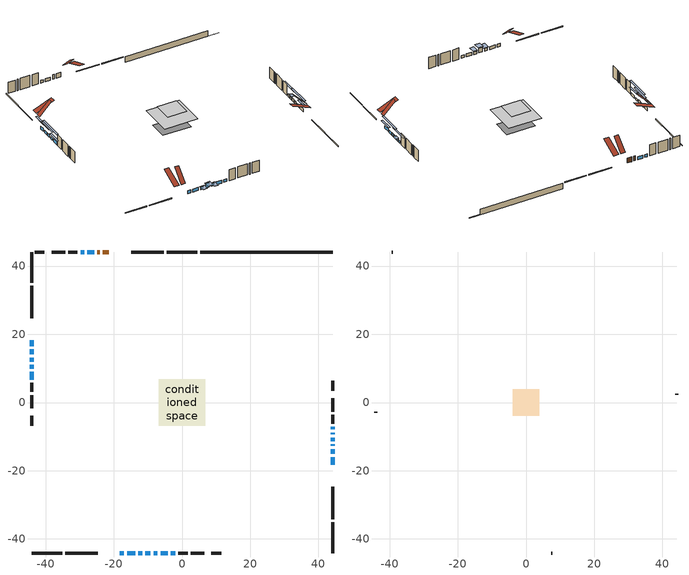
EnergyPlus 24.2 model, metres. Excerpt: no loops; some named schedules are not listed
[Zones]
conditioned space
 floor outside (Floor1 construction): -0.53,-0.53 -0.53,0.53 0.53,0.53 0.53,-0.53 z1.68
 floor adiabatic (AdiabaticFloorConstruction): -6.79,-6.79 -6.79,6.79 6.79,6.79 6.79,-6.79 z4.12
 floor foundation (Slab1 construction): -5.87,-3.81 -5.87,3.81 5.87,3.81 5.87,-3.81 z-0.76
 wall outside (RimJoist1 construction): 4.48,44.12 -4.48,44.12 / -44.12,-44.12 -35.16,-44.12 / -44.12,44.12 -44.12,35.16 / 44.12,-44.12 44.12,-35.16 z1.68:1.98
 wall outside (RimJoist2 construction): -5.41,44.12 -14.89,44.12 / -34.23,-44.12 -24.75,-44.12 / -44.12,34.23 -44.12,24.75 / 44.12,-34.23 44.12,-24.75 z1.68:1.98
 wall outside (AdiabaticWallConstruction 1): -21.42,44.12 -23.19,44.12 / -24.12,44.12 -24.82,44.12 z1.68:3.71
 wall outside (AdiabaticWallConstruction): 44.12,-18.22 44.12,-15.98 / -44.12,15.56 -44.12,14.09 / -12.81,-44.12 -11.67,-44.12 / -8.34,-44.12 -7.19,-44.12 / -44.12,13.16 -44.12,12.02 / -44.12,8.94 -44.12,6.71 / 44.12,-7.87 44.12,-7.16 z1.68:2.82; 44.12,-15.06 44.12,-13.63 z1.68:2.67; -25.75,44.12 -27.75,44.12 / -18.22,-44.12 -17.04,-44.12 / -16.11,-44.12 -13.74,-44.12 / -28.67,44.12 -29.72,44.12 / 44.12,-12.71 44.12,-12.29 / 44.12,-11.36 44.12,-10.29 / -6.27,-44.12 -4.17,-44.12 / -3.24,-44.12 -1.98,-44.12 z1.68:2.9; -44.12,18.22 -44.12,16.49 z1.68:2.98; -10.74,-44.12 -9.27,-44.12 z1.68:3.66; -44.12,11.09 -44.12,9.87 z1.68:2.54; 44.12,-9.36 44.12,-8.8 z1.68:2.6
 wall outside (Wall1 construction): -30.65,44.12 -33.31,44.12 / -1.05,-44.12 1.61,-44.12 / -44.12,5.78 -44.12,3.12 / 44.12,-6.23 44.12,-3.57 z1.68:6.56
 wall outside (Wall2 construction): -34.24,44.12 -38.17,44.12 / 2.54,-44.12 6.47,-44.12 / -44.12,2.19 -44.12,-1.74 / 44.12,-2.64 44.12,1.29 z1.68:6.56
 wall outside (Wall4 construction): -40.34,44.12 -43.19,44.12 / 8.64,-44.12 11.49,-44.12 / -44.12,-3.91 -44.12,-6.76 / 44.12,3.46 44.12,6.31 z1.68:6.56
 wall foundation (FoundationWall1 construction): 5.41,44.12,-0.76 5.41,44.12,1.68 39.58,44.12,1.68 39.58,44.12,-0.66 44.12,44.12,-0.66 44.12,44.12,-0.76
 window (WindowConstruction): 44.12,-18.22 44.12,-15.98 z1.68:2.82
 window (WindowConstruction 5): 44.12,-15.05 44.12,-13.63 z1.68:2.67
 window (WindowConstruction 6): -25.75,44.12 -27.75,44.12 z1.68:2.9
 window (WindowConstruction 7): -18.22,-44.12 -17.04,-44.12 z1.68:2.9
 window (WindowConstruction 8): -16.11,-44.12 -13.74,-44.12 z1.68:2.9
 window (WindowConstruction 9): -44.12,18.22 -44.12,16.49 z1.68:2.98
 window (WindowConstruction 10): -44.12,15.56 -44.12,14.09 z1.68:2.82
 window (WindowConstruction 1): -28.68,44.12 -29.72,44.12 z1.68:2.9
 window (WindowConstruction 19): 44.12,-12.71 44.12,-12.29 z1.68:2.9
 window (WindowConstruction 13): 44.12,-11.36 44.12,-10.29 z1.68:2.9
 window (WindowConstruction 14): -12.81,-44.12 -11.67,-44.12 z1.68:2.82
 window (WindowConstruction 15): -10.74,-44.12 -9.27,-44.12 z1.68:3.66
 window (WindowConstruction 16): -8.34,-44.12 -7.19,-44.12 z1.68:2.82
 window (WindowConstruction 17): -44.12,13.16 -44.12,12.02 z1.68:2.82
 window (WindowConstruction 18): -44.12,11.09 -44.12,9.87 z1.68:2.54
 window (WindowConstruction 2): -6.26,-44.12 -4.17,-44.12 z1.68:2.9
 window (WindowConstruction 3): -44.12,8.94 -44.12,6.71 z1.68:2.82
 window (WindowConstruction 11): -3.24,-44.12 -1.98,-44.12 z1.68:2.9
 window (WindowConstruction 12): 44.12,-9.36 44.12,-8.8 z1.68:2.59
 window (WindowConstruction 4): 44.12,-7.87 44.12,-7.16 z1.68:2.82
 door (Door): -21.42,44.12 -23.19,44.12 z1.68:3.71
 door (Door 1): -24.12,44.12 -24.82,44.12 z1.68:3.71
 ceiling adiabatic (AdiabaticFloorConstruction): 6.79,-6.79 6.79,6.79 -6.79,6.79 -6.79,-6.79 z4.12
 roof outside (Roof2 construction): -20.49,44.12,6.56 -20.49,39.27,11.4 -18.78,39.27,11.4 -18.78,44.12,6.56; -19.15,-44.12,6.56 -19.15,-39.27,11.4 -20.86,-39.27,11.4 -20.86,-44.12,6.56; -44.12,19.15,6.56 -39.27,19.15,11.4 -39.27,20.86,11.4 -44.12,20.86,6.56; 44.12,-19.15,6.56 39.27,-19.15,11.4 39.27,-20.86,11.4 44.12,-20.86,6.56
attic - vented
 floor to conditioned space (Floor2 construction Reversed): -3.9,-3.9 -3.9,3.9 3.9,3.9 3.9,-3.9 z6.56
 wall outside (Wall3 construction): -39.1,44.12 -39.41,44.12 / 7.4,-44.12 7.71,-44.12 / -44.12,-2.67 -44.12,-2.98 / 44.12,2.22 44.12,2.53 z1.68:6.56
 roof outside (Roof1 construction): -17.85,44.12,6.56 -17.85,36.63,9.68 -15.82,36.63,9.68 -15.82,44.12,6.56; -21.79,-44.12,6.56 -21.79,-36.63,9.68 -23.82,-36.63,9.68 -23.82,-44.12,6.56; -44.12,21.79,6.56 -36.63,21.79,9.68 -36.63,23.82,9.68 -44.12,23.82,6.56; 44.12,-21.79,6.56 36.63,-21.79,9.68 36.63,-23.82,9.68 44.12,-23.82,6.56
shading: 44.12,-14.46 44.12,-19.74 44.73,-19.74 44.73,-14.46 z4.34; 44.12,-9.68 44.12,-19.01 44.73,-19.01 44.73,-9.68 z6.63; -44.12,13.75 -44.12,20.96 -44.73,20.96 -44.73,13.75 z5.72; -44.12,11.35 -44.12,18.3 -44.73,18.3 -44.73,11.35 z5.56; -11.37,-44.12 -13.11,-44.12 -13.11,-46.56 -11.37,-46.56 z3.12; -8.97,-44.12 -11.04,-44.12 -11.04,-46.56 -8.97,-46.56 z3.96; -6.9,-44.12 -8.64,-44.12 -8.64,-46.56 -6.9,-46.56 z3.12; -44.12,8.67 -44.12,16.51 -44.73,16.51 -44.73,8.67 z6.17; -44.12,5.3 -44.12,15.66 -44.73,15.66 -44.73,5.3 z7.11; -44.12,5.19 -44.12,10.46 -44.73,10.46 -44.73,5.19 z4.34; 44.12,-8.19 44.12,-9.97 45.34,-9.97 45.34,-8.19 z3.2; 44.12,-3.81 44.12,-11.22 44.73,-11.22 44.73,-3.81 z6.17
[Building]
Building 1: Terrain=Suburbs
[Site:Location]
Vancouver Intl AP_BC: Latitude {deg}=49.19; Longitude {deg}=-123.18; Time Zone {hr}=-8; Elevation {m}=4; Keep Site Location Information=Yes
[Site:GroundTemperature:Shallow]
8.06451, 6.96315, 6.87495, 7.3976, 9.49575, 11.5841, 13.3946, 14.5416, 14.639, 13.7062, 11.9418, 9.91751
[Site:WaterMainsTemperature]
Calculation Method=Schedule; Temperature Schedule=mains temperature schedule
[Material] Roughness=Rough; Thermal Absorptance=0.9
Name | Thickness {m} | Conductivity {W/m-K} | Density {kg/m3} | Specific Heat {J/kg-K} | Solar Absorptance | Visible Absorptance
asphalt or fiberglass shingles | 0.00635 | 0.162714 | 1121.4 | 1465.45 | 0.4 | 0.4
ceiling loosefill ins | 0.254 | 0.0480833 | 16.02 | 1046.75 | 0.7 | 0.7
ceiling stud and cavity | 0.1397 | 0.133116 | 65.682 | 1177.47 | 0.7 | 0.7
concrete 4.0 in. | 0.1016 | 1.803125 | 2242.8 | 837.4 | 0.7 | 0.7
concrete 8.0 in. | 0.2032 | 1.803125 | 2242.8 | 837.4 | 0.7 | 0.7
door material | 0.04445 | 0.0639163 | 512.64 | 1214.23 | 0.7 | 0.7
exterior vertical ins | 0.00216305 | 0.029427 | 32.04 | 1214.23 | 0.7 | 0.7
floor covering | 0.0127 | 0.0433444 | 54.468 | 1339.84 | 0.6 | 0.6
floor rigid ins; rim joist rigid ins; wall rigid ins | 0.051816 | 0.029427 | 32.04 | 1214.23 | 0.7 | 0.7
floor rigid ins 1; wall rigid ins 1 | 0.512978 | 0.029427 | 32.04 | 1214.23 | 0.7 | 0.7
floor stud and cavity | 0.1397 | 0.083672 | 92.3553 | 1139.71 | 0.7 | 0.7
floor stud and cavity 1 | 0.1397 | 1.75129 | 37.0049 | 1207.88 | 0.7 | 0.7
furniture material conditioned space 1 | 0.1524 | 0.115458 | 640.8 | 1214.23 | 0.6 | 0.6
gypsum board | 0.0127 | 0.160291 | 801 | 837.4 | 0.6 | 0.6
osb sheathing 0.5 in. | 0.0127 | 0.115458 | 512.64 | 1214.23 | 0.7 | 0.7
osb sheathing 0.75 in. | 0.01905 | 0.115458 | 512.64 | 1214.23 | 0.7 | 0.7
osb sheathing 2.0 in. | 0.0508 | 0.115458 | 512.64 | 1214.23 | 0.7 | 0.7
rim joist stud and cavity | 0.0508 | 0.0384369 | 125.044 | 1163.47 | 0.6 | 0.6
roof rigid ins | 0.103632 | 0.029427 | 32.04 | 1214.23 | 0.7 | 0.7
roof stud and cavity | 0.2032 | 0.241707 | 78.34581 | 1123.46 | 0.7 | 0.7
wall stud and cavity | 0.1397 | 0.247165 | 139.0536 | 1170.24 | 0.7 | 0.7
wall stud and cavity 1 | 0.1397 | 0.208241 | 139.0536 | 1170.24 | 0.7 | 0.7
wall stud and cavity 2 | 0.0889 | 6.1454 | 50.32683 | 1063.81 | 0.6 | 0.6
wall stud and cavity 3 | 0.1397 | 0.22284 | 139.0536 | 1170.24 | 0.7 | 0.7
wall stud and cavity 4 | 0.0889 | 0.380278 | 52.3479 | 1209.89 | 0.7 | 0.7
wall stud and cavity 5 | 0.0889 | 0.391764 | 83.0341 | 1211.67 | 0.7 | 0.7
wood siding | 0.0254 | 0.102417 | 544.68 | 1172.36 | 0.4 | 0.4
wood siding 1 | 0.00254 | 0.102417 | 544.68 | 1172.36 | 0.4 | 0.4
wood siding 2; wood siding 3; wood siding 4 | 0.0254 | 0.102417 | 544.68 | 1172.36 | 0.7 | 0.7
[WindowMaterial:SimpleGlazingSystem]
Name | U-Factor {W/m2-K} | Solar Heat Gain Coefficient
WindowMaterial | 2.79017 | 0.61
WindowMaterial 1 | 2.76973 | 0.51
WindowMaterial 10 | 2.986628 | 0.6
WindowMaterial 11 | 2.78222 | 0.55
WindowMaterial 12 | 2.82935 | 0.57
WindowMaterial 13 | 2.99401 | 0.55
WindowMaterial 14 | 2.77825 | 0.54
WindowMaterial 2 | 2.76746 | 0.63
WindowMaterial 3 | 2.77314 | 0.53
WindowMaterial 4 | 2.77541 | 0.54
WindowMaterial 5 | 2.78279 | 0.56
WindowMaterial 6 | 2.7913 | 0.62
WindowMaterial 7 | 2.78165 | 0.57
WindowMaterial 8 | 2.78619 | 0.58
WindowMaterial 9 | 2.986628 | 0.61
[Construction]
AdiabaticFloorConstruction: floor stud and cavity 1, floor rigid ins 1, osb sheathing 0.75 in., floor covering
AdiabaticWallConstruction: wood siding 3, wall rigid ins 1, wall stud and cavity 4, gypsum board
AdiabaticWallConstruction 1: wood siding 4, wall rigid ins 1, wall stud and cavity 4, gypsum board
Door; Door 1: door material
Floor1 construction: floor stud and cavity, floor rigid ins, osb sheathing 0.75 in., floor covering
Floor2 construction Reversed: gypsum board, ceiling stud and cavity, ceiling loosefill ins
FoundationWall1 construction: concrete 8.0 in.
furniture construction conditioned space 1: furniture material conditioned space 1
PartitionWallConstruction: gypsum board, wall stud and cavity 5, gypsum board
RimJoist1 construction; RimJoist2 construction: wood siding 2, rim joist rigid ins, osb sheathing 2.0 in., rim joist stud and cavity
Roof1 construction: asphalt or fiberglass shingles
Roof2 construction: asphalt or fiberglass shingles, roof rigid ins, osb sheathing 0.75 in., roof stud and cavity, gypsum board
Slab1 construction: concrete 4.0 in.
Wall1 construction: wood siding, wall rigid ins, osb sheathing 0.5 in., wall stud and cavity, gypsum board
Wall2 construction: wood siding, wall rigid ins, osb sheathing 0.5 in., wall stud and cavity 1, gypsum board
Wall3 construction: wood siding 1, wall stud and cavity 2
Wall4 construction: wood siding, wall rigid ins, osb sheathing 0.5 in., wall stud and cavity 3, gypsum board
WindowConstruction; WindowConstruction 2; WindowConstruction 3: WindowMaterial
WindowConstruction 1: WindowMaterial 1
WindowConstruction 10: WindowMaterial 8
WindowConstruction 11: WindowMaterial 9
WindowConstruction 12; WindowConstruction 19: WindowMaterial 10
WindowConstruction 13; WindowConstruction 14; WindowConstruction 17: WindowMaterial 11
WindowConstruction 15: WindowMaterial 12
WindowConstruction 16: WindowMaterial 13
WindowConstruction 18: WindowMaterial 14
WindowConstruction 4: WindowMaterial 2
WindowConstruction 5: WindowMaterial 3
WindowConstruction 6: WindowMaterial 4
WindowConstruction 7: WindowMaterial 5
WindowConstruction 8: WindowMaterial 6
WindowConstruction 9: WindowMaterial 7
[Zone] Multiplier=1; Part of Total Floor Area=Yes
Name | Volume {m3}
attic - vented | 30.36
conditioned space | 684.4
[Space]
Name | Zone | Volume {m3}
attic - vented 1 | attic - vented | 30.36
conditioned space 1 | conditioned space | 684.4
[ZoneInfiltration:EffectiveLeakageArea]
infil attic - vented 1: Zone or Space=attic - vented 1; Schedule=Always On Discrete; Effective Air Leakage Area {cm2}=2514.21; Stack Coefficient=0.000556114; Wind Coefficient=1.59332e-05
[ZoneMixing]
whole house fan mix: Zone or Space=attic - vented; Schedule=Always On Continuous; Design Flow Rate Calculation Method=Flow/Zone; Design Flow Rate {m3/s}=0; Source Zone or Space=conditioned space
[SurfaceProperty:ExposedFoundationPerimeter]
Slab1: Exposed Perimeter Calculation Method=TotalExposedPerimeter; Total Exposed Perimeter {m}=38.71
[InternalMass] Zone or ZoneList=conditioned space; Space or SpaceList=conditioned space 1
Name | Construction | Surface Area {m2}
furniture mass conditioned space 1 | furniture construction conditioned space 1 | 110.012
partition wall mass | PartitionWallConstruction | 275.03
[Lights]
interior lighting: Zone or ZoneList or Space or SpaceList=conditioned space 1; Schedule=interior lighting schedule; Design Level Calculation Method=LightingLevel; Lighting Level {W}=343.2; Return Air Fraction=0; Fraction Radiant=0.6; Fraction Visible=0.2; Fraction Replaceable=1
[People]
occupants: Zone or ZoneList or Space or SpaceList=conditioned space 1; Number of People Schedule=occupants schedule; Number of People Calculation Method=People; Number of People=3; Fraction Radiant=0.314171; Sensible Heat Fraction=0.56303; Activity Level Schedule=occupants activity schedule; Carbon Dioxide Generation Rate {m3/s-W}=0; Enable ASHRAE 55 Comfort Warnings=No; Mean Radiant Temperature Calculation Type=EnclosureAveraged
[ElectricEquipment] Zone or ZoneList or Space or SpaceList=conditioned space 1; Design Level Calculation Method=EquipmentLevel
Name | Schedule | Design Level {W} | Fraction Latent | Fraction Radiant | Fraction Lost
clothes dryer | clothes dryer schedule | 140.772 | 0.015 | 0.081 | 0.85
clothes washer | clothes washer schedule | 32.1985 | 0.03 | 0.162 | 0.7
cooking range | cooking range schedule | 215.147 | 0.08 | 0.432 | 0.2
dishwasher | dishwasher schedule | 66.8632 | 0.3 | 0.18 | 0.4
fridge | fridge schedule | 72.9452 | 0 | 0.6 | 0
mech vent bath fan 0 | mech vent bath fan 0 schedule | 25.1 | 0 | 0 | 1
mech vent bath fan 1 | mech vent bath fan 1 schedule | 25.1 | 0 | 0 | 1
mech vent house fan | mech vent house fan schedule | 0 | 0 | 0 | 1
mech vent house fan cfis | mech vent house fan cfis schedule | 0 | 0 | 0 | 0
mech vent range fan 0 | mech vent range fan 0 schedule | 57 | 0 | 0 | 1
misc plug loads | misc plug loads schedule | 494.7 | 0.045 | 0.513 | 0.1
whole house fan | Always On Discrete | 0 | 0 | 0 | 1
[OtherEquipment] Zone or ZoneList or Space or SpaceList=conditioned space 1; Design Level Calculation Method=EquipmentLevel
Name | Fuel Type | Schedule | Design Level {W} | Fraction Latent | Fraction Radiant | Fraction Lost
clothes dryer 1 | Electricity | clothes dryer schedule | 0 | 0.015 | 0.081 | 0.85
cooking range 1 | Electricity | cooking range schedule | 0 | 0.08 | 0.432 | 0.2
general water use latent | None | general water use schedule | 62.594 | 1 | 0 | 0
general water use sensible | None | general water use schedule | -61.6891 | 0 | 0.6 | 0
mech vent house fan latent load | None | Always On Discrete | 0 | 1 | 0 | 0
mech vent house fan sensible load | None | Always On Discrete | 0 | 0 | 0 | 0
water heater energy adjustment1 | Electricity | Always On Discrete | 0.01 | 0 | 0 | 1
[ZoneInfiltration:DesignFlowRate] Zone or ZoneList or Space or SpaceList=conditioned space 1; Schedule=Always On Discrete; Design Flow Rate Calculation Method=Flow/Zone; Design Flow Rate {m3/s}=0
infil flow; natural vent flow; whole house fan flow
[Foundation:Kiva]
Foundation Kiva 1: Initial Indoor Air Temperature {C}=18; Wall Height Above Grade {m}=1.68; Wall Depth Below Slab {m}=0.2032; Custom Block Material Name 1=exterior vertical ins; Custom Block Depth 1 {m}=2.43998; Custom Block X Position 1 {m}=0.2032; Custom Block Z Position 1 {m}=0
[Foundation:Kiva:Settings]
Soil Conductivity {W/m-K}=0.849921; Soil Density {kg/m3}=1842.3; Soil Specific Heat {J/kg-K}=418.7; Ground Solar Absorptivity=0.9; Ground Thermal Absorptivity=0.9; Ground Surface Roughness {m}=0.03; Far-Field Width {m}=40; Deep-Ground Boundary Condition=ZeroFlux; Deep-Ground Depth {m}=40; Minimum Cell Dimension {m}=0.2; Maximum Cell Growth Coefficient=3; Simulation Timestep=Timestep
[Exterior:Lights]
exterior lighting: Schedule=exterior lighting schedule; Design Level {W}=75.6
[Schedule:Constant]
Name | Hourly Value
Always On Continuous; mech vent house fan schedule; mech vent house fan cfis schedule; Always On Discrete | 1
occupants activity schedule | 117.228
fridge schedule | 0
[Schedule:Week:Daily]
interior lighting schedule Week Rule - Jan1-Jan27: interior lighting schedule day, interior lighting schedule day, interior lighting schedule day, interior lighting schedule day, interior lighting schedule day, interior lighting schedule day, interior lighting schedule day, interior lighting schedule default day, interior lighting schedule default day, interior lighting schedule default day, interior lighting schedule default day, interior lighting schedule default day
interior lighting schedule Week Rule - Jan28-Feb3: interior lighting schedule day, interior lighting schedule day, interior lighting schedule day, interior lighting schedule day, interior lighting schedule day 1, interior lighting schedule day 1, interior lighting schedule day 1, interior lighting schedule default day, interior lighting schedule default day, interior lighting schedule default day, interior lighting schedule default day, interior lighting schedule default day
interior lighting schedule Week Rule - Feb4-Feb24: interior lighting schedule day 1, interior lighting schedule day 1, interior lighting schedule day 1, interior lighting schedule day 1, interior lighting schedule day 1, interior lighting schedule day 1, interior lighting schedule day 1, interior lighting schedule default day, interior lighting schedule default day, interior lighting schedule default day, interior lighting schedule default day, interior lighting schedule default day
interior lighting schedule Week Rule - Feb25-Mar3: interior lighting schedule day 1, interior lighting schedule day 1, interior lighting schedule day 1, interior lighting schedule day 1, interior lighting schedule day 2, interior lighting schedule day 2, interior lighting schedule day 2, interior lighting schedule default day, interior lighting schedule default day, interior lighting schedule default day, interior lighting schedule default day, interior lighting schedule default day
interior lighting schedule Week Rule - Mar4-Mar31: interior lighting schedule day 2, interior lighting schedule day 2, interior lighting schedule day 2, interior lighting schedule day 2, interior lighting schedule day 2, interior lighting schedule day 2, interior lighting schedule day 2, interior lighting schedule default day, interior lighting schedule default day, interior lighting schedule default day, interior lighting schedule default day, interior lighting schedule default day
interior lighting schedule Week Rule - Apr1-Apr28: interior lighting schedule day 3, interior lighting schedule day 3, interior lighting schedule day 3, interior lighting schedule day 3, interior lighting schedule day 3, interior lighting schedule day 3, interior lighting schedule day 3, interior lighting schedule default day, interior lighting schedule default day, interior lighting schedule default day, interior lighting schedule default day, interior lighting schedule default day
interior lighting schedule Week Rule - Apr29-May5: interior lighting schedule day 3, interior lighting schedule day 3, interior lighting schedule day 4, interior lighting schedule day 4, interior lighting schedule day 4, interior lighting schedule day 4, interior lighting schedule day 4, interior lighting schedule default day, interior lighting schedule default day, interior lighting schedule default day, interior lighting schedule default day, interior lighting schedule default day
interior lighting schedule Week Rule - May6-May26: interior lighting schedule day 4, interior lighting schedule day 4, interior lighting schedule day 4, interior lighting schedule day 4, interior lighting schedule day 4, interior lighting schedule day 4, interior lighting schedule day 4, interior lighting schedule default day, interior lighting schedule default day, interior lighting schedule default day, interior lighting schedule default day, interior lighting schedule default day
interior lighting schedule Week Rule - May27-Jun2: interior lighting schedule day 4, interior lighting schedule day 4, interior lighting schedule day 4, interior lighting schedule day 4, interior lighting schedule day 4, interior lighting schedule day 5, interior lighting schedule day 5, interior lighting schedule default day, interior lighting schedule default day, interior lighting schedule default day, interior lighting schedule default day, interior lighting schedule default day
interior lighting schedule Week Rule - Jun3-Jun30: interior lighting schedule day 5, interior lighting schedule day 5, interior lighting schedule day 5, interior lighting schedule day 5, interior lighting schedule day 5, interior lighting schedule day 5, interior lighting schedule day 5, interior lighting schedule default day, interior lighting schedule default day, interior lighting schedule default day, interior lighting schedule default day, interior lighting schedule default day
interior lighting schedule Week Rule - Jul1-Jul28: interior lighting schedule day 6, interior lighting schedule day 6, interior lighting schedule day 6, interior lighting schedule day 6, interior lighting schedule day 6, interior lighting schedule day 6, interior lighting schedule day 6, interior lighting schedule default day, interior lighting schedule default day, interior lighting schedule default day, interior lighting schedule default day, interior lighting schedule default day
interior lighting schedule Week Rule - Jul29-Aug4: interior lighting schedule day 6, interior lighting schedule day 6, interior lighting schedule day 6, interior lighting schedule day 7, interior lighting schedule day 7, interior lighting schedule day 7, interior lighting schedule day 7, interior lighting schedule default day, interior lighting schedule default day, interior lighting schedule default day, interior lighting schedule default day, interior lighting schedule default day
interior lighting schedule Week Rule - Aug5-Aug25: interior lighting schedule day 7, interior lighting schedule day 7, interior lighting schedule day 7, interior lighting schedule day 7, interior lighting schedule day 7, interior lighting schedule day 7, interior lighting schedule day 7, interior lighting schedule default day, interior lighting schedule default day, interior lighting schedule default day, interior lighting schedule default day, interior lighting schedule default day
interior lighting schedule Week Rule - Aug26-Sep1: interior lighting schedule day 7, interior lighting schedule day 7, interior lighting schedule day 7, interior lighting schedule day 7, interior lighting schedule day 7, interior lighting schedule day 7, interior lighting schedule day 8, interior lighting schedule default day, interior lighting schedule default day, interior lighting schedule default day, interior lighting schedule default day, interior lighting schedule default day
interior lighting schedule Week Rule - Sep2-Sep29: interior lighting schedule day 8, interior lighting schedule day 8, interior lighting schedule day 8, interior lighting schedule day 8, interior lighting schedule day 8, interior lighting schedule day 8, interior lighting schedule day 8, interior lighting schedule default day, interior lighting schedule default day, interior lighting schedule default day, interior lighting schedule default day, interior lighting schedule default day
interior lighting schedule Week Rule - Sep30-Oct6: interior lighting schedule day 8, interior lighting schedule day 9, interior lighting schedule day 9, interior lighting schedule day 9, interior lighting schedule day 9, interior lighting schedule day 9, interior lighting schedule day 9, interior lighting schedule default day, interior lighting schedule default day, interior lighting schedule default day, interior lighting schedule default day, interior lighting schedule default day
interior lighting schedule Week Rule - Oct7-Oct27: interior lighting schedule day 9, interior lighting schedule day 9, interior lighting schedule day 9, interior lighting schedule day 9, interior lighting schedule day 9, interior lighting schedule day 9, interior lighting schedule day 9, interior lighting schedule default day, interior lighting schedule default day, interior lighting schedule default day, interior lighting schedule default day, interior lighting schedule default day
interior lighting schedule Week Rule - Oct28-Nov3: interior lighting schedule day 9, interior lighting schedule day 9, interior lighting schedule day 9, interior lighting schedule day 9, interior lighting schedule day 10, interior lighting schedule day 10, interior lighting schedule day 10, interior lighting schedule default day, interior lighting schedule default day, interior lighting schedule default day, interior lighting schedule default day, interior lighting schedule default day
interior lighting schedule Week Rule - Nov4-Nov24: interior lighting schedule day 10, interior lighting schedule day 10, interior lighting schedule day 10, interior lighting schedule day 10, interior lighting schedule day 10, interior lighting schedule day 10, interior lighting schedule day 10, interior lighting schedule default day, interior lighting schedule default day, interior lighting schedule default day, interior lighting schedule default day, interior lighting schedule default day
interior lighting schedule Week Rule - Nov25-Dec1: interior lighting schedule day 10, interior lighting schedule day 10, interior lighting schedule day 10, interior lighting schedule day 10, interior lighting schedule day 10, interior lighting schedule day 10, interior lighting schedule day 11, interior lighting schedule default day, interior lighting schedule default day, interior lighting schedule default day, interior lighting schedule default day, interior lighting schedule default day
interior lighting schedule Week Rule - Dec2-Dec31: interior lighting schedule day 11, interior lighting schedule day 11, interior lighting schedule day 11, interior lighting schedule day 11, interior lighting schedule day 11, interior lighting schedule day 11, interior lighting schedule day 11, interior lighting schedule default day, interior lighting schedule default day, interior lighting schedule default day, interior lighting schedule default day, interior lighting schedule default day
occupants schedule Week Rule - Jan1-Dec31: occupants schedule day, occupants schedule day, occupants schedule day, occupants schedule day, occupants schedule day, occupants schedule day, occupants schedule day, occupants schedule default day, occupants schedule default day, occupants schedule default day, occupants schedule default day, occupants schedule default day
clothes dryer schedule Week Rule - Jan1-Dec31: clothes dryer schedule day, clothes dryer schedule day, clothes dryer schedule day, clothes dryer schedule day, clothes dryer schedule day, clothes dryer schedule day, clothes dryer schedule day, clothes dryer schedule default day, clothes dryer schedule default day, clothes dryer schedule default day, clothes dryer schedule default day, clothes dryer schedule default day
clothes washer schedule Week Rule - Jan1-Dec31: clothes washer schedule day, clothes washer schedule day, clothes washer schedule day, clothes washer schedule day, clothes washer schedule day, clothes washer schedule day, clothes washer schedule day, clothes washer schedule default day, clothes washer schedule default day, clothes washer schedule default day, clothes washer schedule default day, clothes washer schedule default day
cooking range schedule Week Rule - Jan1-Dec31: cooking range schedule day, cooking range schedule day, cooking range schedule day, cooking range schedule day, cooking range schedule day, cooking range schedule day, cooking range schedule day, cooking range schedule default day, cooking range schedule default day, cooking range schedule default day, cooking range schedule default day, cooking range schedule default day
dishwasher schedule Week Rule - Jan1-Dec31: dishwasher schedule day, dishwasher schedule day, dishwasher schedule day, dishwasher schedule day, dishwasher schedule day, dishwasher schedule day, dishwasher schedule day, dishwasher schedule default day, dishwasher schedule default day, dishwasher schedule default day, dishwasher schedule default day, dishwasher schedule default day
mech vent bath fan 0 schedule Week Rule - Jan1-Dec31: mech vent bath fan 0 schedule day, mech vent bath fan 0 schedule day, mech vent bath fan 0 schedule day, mech vent bath fan 0 schedule day, mech vent bath fan 0 schedule day, mech vent bath fan 0 schedule day, mech vent bath fan 0 schedule day, mech vent bath fan 0 schedule default day, mech vent bath fan 0 schedule default day, mech vent bath fan 0 schedule default day, mech vent bath fan 0 schedule default day, mech vent bath fan 0 schedule default day
mech vent bath fan 1 schedule Week Rule - Jan1-Dec31: mech vent bath fan 1 schedule day, mech vent bath fan 1 schedule day, mech vent bath fan 1 schedule day, mech vent bath fan 1 schedule day, mech vent bath fan 1 schedule day, mech vent bath fan 1 schedule day, mech vent bath fan 1 schedule day, mech vent bath fan 1 schedule default day, mech vent bath fan 1 schedule default day, mech vent bath fan 1 schedule default day, mech vent bath fan 1 schedule default day, mech vent bath fan 1 schedule default day
mech vent range fan 0 schedule Week Rule - Jan1-Dec31: mech vent range fan 0 schedule day, mech vent range fan 0 schedule day, mech vent range fan 0 schedule day, mech vent range fan 0 schedule day, mech vent range fan 0 schedule day, mech vent range fan 0 schedule day, mech vent range fan 0 schedule day, mech vent range fan 0 schedule default day, mech vent range fan 0 schedule default day, mech vent range fan 0 schedule default day, mech vent range fan 0 schedule default day, mech vent range fan 0 schedule default day
misc plug loads schedule Week Rule - Jan1-Dec31: misc plug loads schedule day, misc plug loads schedule day, misc plug loads schedule day, misc plug loads schedule day, misc plug loads schedule day, misc plug loads schedule day, misc plug loads schedule day, misc plug loads schedule default day, misc plug loads schedule default day, misc plug loads schedule default day, misc plug loads schedule default day, misc plug loads schedule default day
general water use schedule Week Rule - Jan1-Dec31: general water use schedule day, general water use schedule day, general water use schedule day, general water use schedule day, general water use schedule day, general water use schedule day, general water use schedule day, general water use schedule default day, general water use schedule default day, general water use schedule default day, general water use schedule default day, general water use schedule default day
exterior lighting schedule Week Rule - Jan1-Jan27: exterior lighting schedule day, exterior lighting schedule day, exterior lighting schedule day, exterior lighting schedule day, exterior lighting schedule day, exterior lighting schedule day, exterior lighting schedule day, exterior lighting schedule default day, exterior lighting schedule default day, exterior lighting schedule default day, exterior lighting schedule default day, exterior lighting schedule default day
exterior lighting schedule Week Rule - Jan28-Feb3: exterior lighting schedule day, exterior lighting schedule day, exterior lighting schedule day, exterior lighting schedule day, exterior lighting schedule day 1, exterior lighting schedule day 1, exterior lighting schedule day 1, exterior lighting schedule default day, exterior lighting schedule default day, exterior lighting schedule default day, exterior lighting schedule default day, exterior lighting schedule default day
exterior lighting schedule Week Rule - Feb4-Feb24: exterior lighting schedule day 1, exterior lighting schedule day 1, exterior lighting schedule day 1, exterior lighting schedule day 1, exterior lighting schedule day 1, exterior lighting schedule day 1, exterior lighting schedule day 1, exterior lighting schedule default day, exterior lighting schedule default day, exterior lighting schedule default day, exterior lighting schedule default day, exterior lighting schedule default day
exterior lighting schedule Week Rule - Feb25-Mar3: exterior lighting schedule day 1, exterior lighting schedule day 1, exterior lighting schedule day 1, exterior lighting schedule day 1, exterior lighting schedule day 2, exterior lighting schedule day 2, exterior lighting schedule day 2, exterior lighting schedule default day, exterior lighting schedule default day, exterior lighting schedule default day, exterior lighting schedule default day, exterior lighting schedule default day
exterior lighting schedule Week Rule - Mar4-Mar31: exterior lighting schedule day 2, exterior lighting schedule day 2, exterior lighting schedule day 2, exterior lighting schedule day 2, exterior lighting schedule day 2, exterior lighting schedule day 2, exterior lighting schedule day 2, exterior lighting schedule default day, exterior lighting schedule default day, exterior lighting schedule default day, exterior lighting schedule default day, exterior lighting schedule default day
exterior lighting schedule Week Rule - Apr1-Apr28: exterior lighting schedule day 3, exterior lighting schedule day 3, exterior lighting schedule day 3, exterior lighting schedule day 3, exterior lighting schedule day 3, exterior lighting schedule day 3, exterior lighting schedule day 3, exterior lighting schedule default day, exterior lighting schedule default day, exterior lighting schedule default day, exterior lighting schedule default day, exterior lighting schedule default day
exterior lighting schedule Week Rule - Apr29-May5: exterior lighting schedule day 3, exterior lighting schedule day 3, exterior lighting schedule day 4, exterior lighting schedule day 4, exterior lighting schedule day 4, exterior lighting schedule day 4, exterior lighting schedule day 4, exterior lighting schedule default day, exterior lighting schedule default day, exterior lighting schedule default day, exterior lighting schedule default day, exterior lighting schedule default day
exterior lighting schedule Week Rule - May6-May26: exterior lighting schedule day 4, exterior lighting schedule day 4, exterior lighting schedule day 4, exterior lighting schedule day 4, exterior lighting schedule day 4, exterior lighting schedule day 4, exterior lighting schedule day 4, exterior lighting schedule default day, exterior lighting schedule default day, exterior lighting schedule default day, exterior lighting schedule default day, exterior lighting schedule default day
[Schedule:Year]
interior lighting schedule: interior lighting schedule Week Rule - Jan1-Jan27, 1, 1, 1, 27, interior lighting schedule Week Rule - Jan28-Feb3, 1, 28, 2, 3, interior lighting schedule Week Rule - Feb4-Feb24, 2, 4, 2, 24, interior lighting schedule Week Rule - Feb25-Mar3, 2, 25, 3, 3, interior lighting schedule Week Rule - Mar4-Mar31, 3, 4, 3, 31, interior lighting schedule Week Rule - Apr1-Apr28, 4, 1, 4, 28, interior lighting schedule Week Rule - Apr29-May5, 4, 29, 5, 5, interior lighting schedule Week Rule - May6-May26, 5, 6, 5, 26, interior lighting schedule Week Rule - May27-Jun2, 5, 27, 6, 2, interior lighting schedule Week Rule - Jun3-Jun30, 6, 3, 6, 30, interior lighting schedule Week Rule - Jul1-Jul28, 7, 1, 7, 28, interior lighting schedule Week Rule - Jul29-Aug4, 7, 29, 8, 4, interior lighting schedule Week Rule - Aug5-Aug25, 8, 5, 8, 25, interior lighting schedule Week Rule - Aug26-Sep1, 8, 26, 9, 1, interior lighting schedule Week Rule - Sep2-Sep29, 9, 2, 9, 29, interior lighting schedule Week Rule - Sep30-Oct6, 9, 30, 10, 6, interior lighting schedule Week Rule - Oct7-Oct27, 10, 7, 10, 27, interior lighting schedule Week Rule - Oct28-Nov3, 10, 28, 11, 3, interior lighting schedule Week Rule - Nov4-Nov24, 11, 4, 11, 24, interior lighting schedule Week Rule - Nov25-Dec1, 11, 25, 12, 1, interior lighting schedule Week Rule - Dec2-Dec31, 12, 2, 12, 31
occupants schedule: occupants schedule Week Rule - Jan1-Dec31, 1, 1, 12, 31
clothes dryer schedule: clothes dryer schedule Week Rule - Jan1-Dec31, 1, 1, 12, 31
clothes washer schedule: clothes washer schedule Week Rule - Jan1-Dec31, 1, 1, 12, 31
cooking range schedule: cooking range schedule Week Rule - Jan1-Dec31, 1, 1, 12, 31
dishwasher schedule: dishwasher schedule Week Rule - Jan1-Dec31, 1, 1, 12, 31
mech vent bath fan 0 schedule: mech vent bath fan 0 schedule Week Rule - Jan1-Dec31, 1, 1, 12, 31
mech vent bath fan 1 schedule: mech vent bath fan 1 schedule Week Rule - Jan1-Dec31, 1, 1, 12, 31
mech vent range fan 0 schedule: mech vent range fan 0 schedule Week Rule - Jan1-Dec31, 1, 1, 12, 31
misc plug loads schedule: misc plug loads schedule Week Rule - Jan1-Dec31, 1, 1, 12, 31
general water use schedule: general water use schedule Week Rule - Jan1-Dec31, 1, 1, 12, 31
exterior lighting schedule: exterior lighting schedule Week Rule - Jan1-Jan27, 1, 1, 1, 27, exterior lighting schedule Week Rule - Jan28-Feb3, 1, 28, 2, 3, exterior lighting schedule Week Rule - Feb4-Feb24, 2, 4, 2, 24, exterior lighting schedule Week Rule - Feb25-Mar3, 2, 25, 3, 3, exterior lighting schedule Week Rule - Mar4-Mar31, 3, 4, 3, 31, exterior lighting schedule Week Rule - Apr1-Apr28, 4, 1, 4, 28, exterior lighting schedule Week Rule - Apr29-May5, 4, 29, 5, 5, exterior lighting schedule Week Rule - May6-May26, 5, 6, 5, 26, exterior lighting schedule Week Rule - May27-Jun2, 5, 27, 6, 2, exterior lighting schedule Week Rule - Jun3-Jun30, 6, 3, 6, 30, exterior lighting schedule Week Rule - Jul1-Jul28, 7, 1, 7, 28, exterior lighting schedule Week Rule - Jul29-Aug4, 7, 29, 8, 4, exterior lighting schedule Week Rule - Aug5-Aug25, 8, 5, 8, 25, exterior lighting schedule Week Rule - Aug26-Sep1, 8, 26, 9, 1, exterior lighting schedule Week Rule - Sep2-Sep29, 9, 2, 9, 29, exterior lighting schedule Week Rule - Sep30-Oct6, 9, 30, 10, 6, exterior lighting schedule Week Rule - Oct7-Oct27, 10, 7, 10, 27, exterior lighting schedule Week Rule - Oct28-Nov3, 10, 28, 11, 3, exterior lighting schedule Week Rule - Nov4-Nov24, 11, 4, 11, 24, exterior lighting schedule Week Rule - Nov25-Dec1, 11, 25, 12, 1, exterior lighting schedule Week Rule - Dec2-Dec31, 12, 2, 12, 31
[Schedule:Compact]
mains temperature schedule: Through: 01/01, For: AllDays, Until: 24:00, 11.375, Through: 01/02, For: AllDays, Until: 24:00, 11.3367, Through: 01/03, For: AllDays, Until: 24:00, 11.2994, Through: 01/04, For: AllDays, Until: 24:00, 11.2628, Through: 01/05, For: AllDays, Until: 24:00, 11.2267, Through: 01/06, For: AllDays, Until: 24:00, 11.1917, Through: 01/07, For: AllDays, Until: 24:00, 11.1578, Through: 01/08, For: AllDays, Until: 24:00, 11.1244, Through: 01/09, For: AllDays, Until: 24:00, 11.0917, Through: 01/10, For: AllDays, Until: 24:00, 11.06, Through: 01/11, For: AllDays, Until: 24:00, 11.0289, Through: 01/12, For: AllDays, Until: 24:00, 10.9989, Through: 01/13, For: AllDays, Until: 24:00, 10.97, Through: 01/14, For: AllDays, Until: 24:00, 10.9417, Through: 01/15, For: AllDays, Until: 24:00, 10.9139, Through: 01/16, For: AllDays, Until: 24:00, 10.8878, Through: 01/17, For: AllDays, Until: 24:00, 10.8622, Through: 01/18, For: AllDays, Until: 24:00, 10.8372, Through: 01/19, For: AllDays, Until: 24:00, 10.8133, Through: 01/20, For: AllDays, Until: 24:00, 10.7906, Through: 01/21, For: AllDays, Until: 24:00, 10.7683, Through: 01/22, For: AllDays, Until: 24:00, 10.7478, Through: 01/23, For: AllDays, Until: 24:00, 10.7272, Through: 01/24, For: AllDays, Until: 24:00, 10.7083, Through: 01/25, For: AllDays, Until: 24:00, 10.69, Through: 01/26, For: AllDays, Until: 24:00, 10.6728, Through: 01/27, For: AllDays, Until: 24:00, 10.6567, Through: 01/28, For: AllDays, Until: 24:00, 10.6411, Through: 01/29, For: AllDays, Until: 24:00, 10.6267, Through: 01/30, For: AllDays, Until: 24:00, 10.6133, Through: 01/31, For: AllDays, Until: 24:00, 10.6011, Through: 02/01, For: AllDays, Until: 24:00, 10.59, Through: 02/02, For: AllDays, Until: 24:00, 10.5794, Through: 02/03, For: AllDays, Until: 24:00, 10.57, Through: 02/04, For: AllDays, Until: 24:00, 10.5617, Through: 02/05, For: AllDays, Until: 24:00, 10.5539, Through: 02/06, For: AllDays, Until: 24:00, 10.5478, Through: 02/07, For: AllDays, Until: 24:00, 10.5422, Through: 02/08, For: AllDays, Until: 24:00, 10.5378, Through: 02/09, For: AllDays, Until: 24:00, 10.5339, Through: 02/10, For: AllDays, Until: 24:00, 10.5317, Through: 02/11, For: AllDays, Until: 24:00, 10.53, Through: 02/12, For: AllDays, Until: 24:00, 10.53, Through: 02/13, For: AllDays, Until: 24:00, 10.5306, Through: 02/14, For: AllDays, Until: 24:00, 10.5317, Through: 02/15, For: AllDays, Until: 24:00, 10.5344, Through: 02/16, For: AllDays, Until: 24:00, 10.5378, Through: 02/17, For: AllDays, Until: 24:00, 10.5428, Through: 02/18, For: AllDays, Until: 24:00, 10.5483, Through: 02/19, For: AllDays, Until: 24:00, 10.5544, Through: 02/20, For: AllDays, Until: 24:00, 10.5622, Through: 02/21, For: AllDays, Until: 24:00, 10.5706, Through: 02/22, For: AllDays, Until: 24:00, 10.5806, Through: 02/23, For: AllDays, Until: 24:00, 10.5911, Through: 02/24, For: AllDays, Until: 24:00, 10.6022, Through: 02/25, For: AllDays, Until: 24:00, 10.615, Through: 02/26, For: AllDays, Until: 24:00, 10.6283, Through: 02/27, For: AllDays, Until: 24:00, 10.6428, Through: 02/28, For: AllDays, Until: 24:00, 10.6583, Through: 03/01, For: AllDays, Until: 24:00, 10.6744, Through: 03/02, For: AllDays, Until: 24:00, 10.6917, Through: 03/03, For: AllDays, Until: 24:00, 10.71, Through: 03/04, For: AllDays, Until: 24:00, 10.7294, Through: 03/05, For: AllDays, Until: 24:00, 10.7494, Through: 03/06, For: AllDays, Until: 24:00, 10.7706, Through: 03/07, For: AllDays, Until: 24:00, 10.7928, Through: 03/08, For: AllDays, Until: 24:00, 10.8161, Through: 03/09, For: AllDays, Until: 24:00, 10.84, Through: 03/10, For: AllDays, Until: 24:00, 10.8644, Through: 03/11, For: AllDays, Until: 24:00, 10.8906, Through: 03/12, For: AllDays, Until: 24:00, 10.9167, Through: 03/13, For: AllDays, Until: 24:00, 10.9444, Through: 03/14, For: AllDays, Until: 24:00, 10.9728, Through: 03/15, For: AllDays, Until: 24:00, 11.0022, Through: 03/16, For: AllDays, Until: 24:00, 11.0322, Through: 03/17, For: AllDays, Until: 24:00, 11.0633, Through: 03/18, For: AllDays, Until: 24:00, 11.095, Through: 03/19, For: AllDays, Until: 24:00, 11.1278, Through: 03/20, For: AllDays, Until: 24:00, 11.1611, Through: 03/21, For: AllDays, Until: 24:00, 11.1956, Through: 03/22, For: AllDays, Until: 24:00, 11.2306, Through: 03/23, For: AllDays, Until: 24:00, 11.2667, Through: 03/24, For: AllDays, Until: 24:00, 11.3033, Through: 03/25, For: AllDays, Until: 24:00, 11.3406, Through: 03/26, For: AllDays, Until: 24:00, 11.3789, Through: 03/27, For: AllDays, Until: 24:00, 11.4178, Through: 03/28, For: AllDays, Until: 24:00, 11.4572, Through: 03/29, For: AllDays, Until: 24:00, 11.4978, Through: 03/30, For: AllDays, Until: 24:00, 11.5389, Through: 03/31, For: AllDays, Until: 24:00, 11.5811, Through: 04/01, For: AllDays, Until: 24:00, 11.6233, Through: 04/02, For: AllDays, Until: 24:00, 11.6667, Through: 04/03, For: AllDays, Until: 24:00, 11.7106, Through: 04/04, For: AllDays, Until: 24:00, 11.755, Through: 04/05, For: AllDays, Until: 24:00, 11.8006, Through: 04/06, For: AllDays, Until: 24:00, 11.8461, Through: 04/07, For: AllDays, Until: 24:00, 11.8928, Through: 04/08, For: AllDays, Until: 24:00, 11.9394, Through: 04/09, For: AllDays, Until: 24:00, 11.9872, Through: 04/10, For: AllDays, Until: 24:00, 12.0356, Through: 04/11, For: AllDays, Until: 24:00, 12.0844, Through: 04/12, For: AllDays, Until: 24:00, 12.1333, Through: 04/13, For: AllDays, Until: 24:00, 12.1833, Through: 04/14, For: AllDays, Until: 24:00, 12.2339, Through: 04/15, For: AllDays, Until: 24:00, 12.2844, Through: 04/16, For: AllDays, Until: 24:00, 12.3361, Through: 04/17, For: AllDays, Until: 24:00, 12.3878, Through: 04/18, For: AllDays, Until: 24:00, 12.44, Through: 04/19, For: AllDays, Until: 24:00, 12.4928, Through: 04/20, For: AllDays, Until: 24:00, 12.5456, Through: 04/21, For: AllDays, Until: 24:00, 12.5994, Through: 04/22, For: AllDays, Until: 24:00, 12.6533, Through: 04/23, For: AllDays, Until: 24:00, 12.7072, Through: 04/24, For: AllDays, Until: 24:00, 12.7622, Through: 04/25, For: AllDays, Until: 24:00, 12.8172, Through: 04/26, For: AllDays, Until: 24:00, 12.8722, Through: 04/27, For: AllDays, Until: 24:00, 12.9278, Through: 04/28, For: AllDays, Until: 24:00, 12.9839, Through: 04/29, For: AllDays, Until: 24:00, 13.04, Through: 04/30, For: AllDays, Until: 24:00, 13.0961, Through: 05/01, For: AllDays, Until: 24:00, 13.1533, Through: 05/02, For: AllDays, Until: 24:00, 13.21, Through: 05/03, For: AllDays, Until: 24:00, 13.2672, Through: 05/04, For: AllDays, Until: 24:00, 13.3244, Through: 05/05, For: AllDays, Until: 24:00, 13.3817, Through: 05/06, For: AllDays, Until: 24:00, 13.4394, Through: 05/07, For: AllDays, Until: 24:00, 13.4972, Through: 05/08, For: AllDays, Until: 24:00, 13.555, Through: 05/09, For: AllDays, Until: 24:00, 13.6133, Through: 05/10, For: AllDays, Until: 24:00, 13.6711, Through: 05/11, For: AllDays, Until: 24:00, 13.7294, Through: 05/12, For: AllDays, Until: 24:00, 13.7878, Through: 05/13, For: AllDays, Until: 24:00, 13.8461, Through: 05/14, For: AllDays, Until: 24:00, 13.9044, Through: 05/15, For: AllDays, Until: 24:00, 13.9628, Through: 05/16, For: AllDays, Until: 24:00, 14.0211, Through: 05/17, For: AllDays, Until: 24:00, 14.0789, Through: 05/18, For: AllDays, Until: 24:00, 14.1372, Through: 05/19, For: AllDays, Until: 24:00, 14.1956, Through: 05/20, For: AllDays, Until: 24:00, 14.2533, Through: 05/21, For: AllDays, Until: 24:00, 14.3117, Through: 05/22, For: AllDays, Until: 24:00, 14.3694, Through: 05/23, For: AllDays, Until: 24:00, 14.4272, Through: 05/24, For: AllDays, Until: 24:00, 14.4844, Through: 05/25, For: AllDays, Until: 24:00, 14.5422, Through: 05/26, For: AllDays, Until: 24:00, 14.5994, Through: 05/27, For: AllDays, Until: 24:00, 14.6561, Through: 05/28, For: AllDays, Until: 24:00, 14.7128, Through: 05/29, For: AllDays, Until: 24:00, 14.7694, Through: 05/30, For: AllDays, Until: 24:00, 14.8261, Through: 05/31, For: AllDays, Until: 24:00, 14.8817, Through: 06/01, For: AllDays, Until: 24:00, 14.9378, Through: 06/02, For: AllDays, Until: 24:00, 14.9933, Through: 06/03, For: AllDays, Until: 24:00, 15.0483, Through: 06/04, For: AllDays, Until: 24:00, 15.1028, Through: 06/05, For: AllDays, Until: 24:00, 15.1572, Through: 06/06, For: AllDays, Until: 24:00, 15.2117, Through: 06/07, For: AllDays, Until: 24:00, 15.265, Through: 06/08, For: AllDays, Until: 24:00, 15.3183, Through: 06/09, For: AllDays, Until: 24:00, 15.3711, Through: 06/10, For: AllDays, Until: 24:00, 15.4239, Through: 06/11, For: AllDays, Until: 24:00, 15.4756, Through: 06/12, For: AllDays, Until: 24:00, 15.5272, Through: 06/13, For: AllDays, Until: 24:00, 15.5783, Through: 06/14, For: AllDays, Until: 24:00, 15.6289, Through: 06/15, For: AllDays, Until: 24:00, 15.6789, Through: 06/16, For: AllDays, Until: 24:00, 15.7283, Through: 06/17, For: AllDays, Until: 24:00, 15.7772, Through: 06/18, For: AllDays, Until: 24:00, 15.8261, Through: 06/19, For: AllDays, Until: 24:00, 15.8739, Through: 06/20, For: AllDays, Until: 24:00, 15.9211, Through: 06/21, For: AllDays, Until: 24:00, 15.9678, Through: 06/22, For: AllDays, Until: 24:00, 16.0139, Through: 06/23, For: AllDays, Until: 24:00, 16.0594, Through: 06/24, For: AllDays, Until: 24:00, 16.1044, Through: 06/25, For: AllDays, Until: 24:00, 16.1483, Through: 06/26, For: AllDays, Until: 24:00, 16.1922, Through: 06/27, For: AllDays, Until: 24:00, 16.235, Through: 06/28, For: AllDays, Until: 24:00, 16.2772, Through: 06/29, For: AllDays, Until: 24:00, 16.3183, Through: 06/30, For: AllDays, Until: 24:00, 16.3594, Through: 07/01, For: AllDays, Until: 24:00, 16.3994, Through: 07/02, For: AllDays, Until: 24:00, 16.4389, Through: 07/03, For: AllDays, Until: 24:00, 16.4772, Through: 07/04, For: AllDays, Until: 24:00, 16.515, Through: 07/05, For: AllDays, Until: 24:00, 16.5522, Through: 07/06, For: AllDays, Until: 24:00, 16.5883, Through: 07/07, For: AllDays, Until: 24:00, 16.6239, Through: 07/08, For: AllDays, Until: 24:00, 16.6583, Through: 07/09, For: AllDays, Until: 24:00, 16.6922, Through: 07/10, For: AllDays, Until: 24:00, 16.7256, Through: 07/11, For: AllDays, Until: 24:00, 16.7578, Through: 07/12, For: AllDays, Until: 24:00, 16.7889, Through: 07/13, For: AllDays, Until: 24:00, 16.8194, Through: 07/14, For: AllDays, Until: 24:00, 16.8489, Through: 07/15, For: AllDays, Until: 24:00, 16.8778, Through: 07/16, For: AllDays, Until: 24:00, 16.9056, Through: 07/17, For: AllDays, Until: 24:00, 16.9328, Through: 07/18, For: AllDays, Until: 24:00, 16.9589, Through: 07/19, For: AllDays, Until: 24:00, 16.9839, Through: 07/20, For: AllDays, Until: 24:00, 17.0083, Through: 07/21, For: AllDays, Until: 24:00, 17.0317, Through: 07/22, For: AllDays, Until: 24:00, 17.0544, Through: 07/23, For: AllDays, Until: 24:00, 17.0761, Through: 07/24, For: AllDays, Until: 24:00, 17.0967, Through: 07/25, For: AllDays, Until: 24:00, 17.1161, Through: 07/26, For: AllDays, Until: 24:00, 17.135, Through: 07/27, For: AllDays, Until: 24:00, 17.1528, Through: 07/28, For: AllDays, Until: 24:00, 17.1694, Through: 07/29, For: AllDays, Until: 24:00, 17.1856, Through: 07/30, For: AllDays, Until: 24:00, 17.2, Through: 07/31, For: AllDays, Until: 24:00, 17.2144, Through: 08/01, For: AllDays, Until: 24:00, 17.2272, Through: 08/02, For: AllDays, Until: 24:00, 17.2389, Through: 08/03, For: AllDays, Until: 24:00, 17.25, Through: 08/04, For: AllDays, Until: 24:00, 17.26, Through: 08/05, For: AllDays, Until: 24:00, 17.2689, Through: 08/06, For: AllDays, Until: 24:00, 17.2772, Through: 08/07, For: AllDays, Until: 24:00, 17.2839, Through: 08/08, For: AllDays, Until: 24:00, 17.29, Through: 08/09, For: AllDays, Until: 24:00, 17.295, Through: 08/10, For: AllDays, Until: 24:00, 17.2989, Through: 08/11, For: AllDays, Until: 24:00, 17.3022, Through: 08/12, For: AllDays, Until: 24:00, 17.3039, Through: 08/13, For: AllDays, Until: 24:00, 17.305, Through: 08/14, For: AllDays, Until: 24:00, 17.305, Through: 08/15, For: AllDays, Until: 24:00, 17.3039, Through: 08/16, For: AllDays, Until: 24:00, 17.3022, Through: 08/17, For: AllDays, Until: 24:00, 17.2989, Through: 08/18, For: AllDays, Until: 24:00, 17.295, Through: 08/19, For: AllDays, Until: 24:00, 17.29, Through: 08/20, For: AllDays, Until: 24:00, 17.2839, Through: 08/21, For: AllDays, Until: 24:00, 17.2772, Through: 08/22, For: AllDays, Until: 24:00, 17.2689, Through: 08/23, For: AllDays, Until: 24:00, 17.26, Through: 08/24, For: AllDays, Until: 24:00, 17.25, Through: 08/25, For: AllDays, Until: 24:00, 17.2394, Through: 08/26, For: AllDays, Until: 24:00, 17.2272, Through: 08/27, For: AllDays, Until: 24:00, 17.2144, Through: 08/28, For: AllDays, Until: 24:00, 17.2006, Through: 08/29, For: AllDays, Until: 24:00, 17.1856, Through: 08/30, For: AllDays, Until: 24:00, 17.1694, Through: 08/31, For: AllDays, Until: 24:00, 17.1528, Through: 09/01, For: AllDays, Until: 24:00, 17.135, Through: 09/02, For: AllDays, Until: 24:00, 17.1161, Through: 09/03, For: AllDays, Until: 24:00, 17.0967, Through: 09/04, For: AllDays, Until: 24:00, 17.0761, Through: 09/05, For: AllDays, Until: 24:00, 17.0544, Through: 09/06, For: AllDays, Until: 24:00, 17.0322, Through: 09/07, For: AllDays, Until: 24:00, 17.0089, Through: 09/08, For: AllDays, Until: 24:00, 16.9844, Through: 09/09, For: AllDays, Until: 24:00, 16.9589, Through: 09/10, For: AllDays, Until: 24:00, 16.9328, Through: 09/11, For: AllDays, Until: 24:00, 16.9061, Through: 09/12, For: AllDays, Until: 24:00, 16.8783, Through: 09/13, For: AllDays, Until: 24:00, 16.8494, Through: 09/14, For: AllDays, Until: 24:00, 16.8194, Through: 09/15, For: AllDays, Until: 24:00, 16.7894, Through: 09/16, For: AllDays, Until: 24:00, 16.7578, Through: 09/17, For: AllDays, Until: 24:00, 16.7256, Through: 09/18, For: AllDays, Until: 24:00, 16.6928, Through: 09/19, For: AllDays, Until: 24:00, 16.6589, Through: 09/20, For: AllDays, Until: 24:00, 16.6239, Through: 09/21, For: AllDays, Until: 24:00, 16.5889, Through: 09/22, For: AllDays, Until: 24:00, 16.5522, Through: 09/23, For: AllDays, Until: 24:00, 16.5156, Through: 09/24, For: AllDays, Until: 24:00, 16.4778, Through: 09/25, For: AllDays, Until: 24:00, 16.4389, Through: 09/26, For: AllDays, Until: 24:00, 16.3994, Through: 09/27, For: AllDays, Until: 24:00, 16.3594, Through: 09/28, For: AllDays, Until: 24:00, 16.3189, Through: 09/29, For: AllDays, Until: 24:00, 16.2772, Through: 09/30, For: AllDays, Until: 24:00, 16.235, Through: 10/01, For: AllDays, Until: 24:00, 16.1922, Through: 10/02, For: AllDays, Until: 24:00, 16.1489, Through: 10/03, For: AllDays, Until: 24:00, 16.1044, Through: 10/04, For: AllDays, Until: 24:00, 16.06, Through: 10/05, For: AllDays, Until: 24:00, 16.0144, Through: 10/06, For: AllDays, Until: 24:00, 15.9683, Through: 10/07, For: AllDays, Until: 24:00, 15.9217, Through: 10/08, For: AllDays, Until: 24:00, 15.8744, Through: 10/09, For: AllDays, Until: 24:00, 15.8261, Through: 10/10, For: AllDays, Until: 24:00, 15.7778, Through: 10/11, For: AllDays, Until: 24:00, 15.7289, Through: 10/12, For: AllDays, Until: 24:00, 15.6794, Through: 10/13, For: AllDays, Until: 24:00, 15.6294, Through: 10/14, For: AllDays, Until: 24:00, 15.5789, Through: 10/15, For: AllDays, Until: 24:00, 15.5278, Through: 10/16, For: AllDays, Until: 24:00, 15.4761, Through: 10/17, For: AllDays, Until: 24:00, 15.4244, Through: 10/18, For: AllDays, Until: 24:00, 15.3717, Through: 10/19, For: AllDays, Until: 24:00, 15.3189, Through: 10/20, For: AllDays, Until: 24:00, 15.2656, Through: 10/21, For: AllDays, Until: 24:00, 15.2117, Through: 10/22, For: AllDays, Until: 24:00, 15.1578, Through: 10/23, For: AllDays, Until: 24:00, 15.1033, Through: 10/24, For: AllDays, Until: 24:00, 15.0489, Through: 10/25, For: AllDays, Until: 24:00, 14.9933, Through: 10/26, For: AllDays, Until: 24:00, 14.9383, Through: 10/27, For: AllDays, Until: 24:00, 14.8822, Through: 10/28, For: AllDays, Until: 24:00, 14.8261, Through: 10/29, For: AllDays, Until: 24:00, 14.77, Through: 10/30, For: AllDays, Until: 24:00, 14.7133, Through: 10/31, For: AllDays, Until: 24:00, 14.6567, Through: 11/01, For: AllDays, Until: 24:00, 14.5994, Through: 11/02, For: AllDays, Until: 24:00, 14.5428, Through: 11/03, For: AllDays, Until: 24:00, 14.485, Through: 11/04, For: AllDays, Until: 24:00, 14.4278, Through: 11/05, For: AllDays, Until: 24:00, 14.37, Through: 11/06, For: AllDays, Until: 24:00, 14.3122, Through: 11/07, For: AllDays, Until: 24:00, 14.2539, Through: 11/08, For: AllDays, Until: 24:00, 14.1961, Through: 11/09, For: AllDays, Until: 24:00, 14.1378, Through: 11/10, For: AllDays, Until: 24:00, 14.0794, Through: 11/11, For: AllDays, Until: 24:00, 14.0217, Through: 11/12, For: AllDays, Until: 24:00, 13.9633, Through: 11/13, For: AllDays, Until: 24:00, 13.905, Through: 11/14, For: AllDays, Until: 24:00, 13.8467, Through: 11/15, For: AllDays, Until: 24:00, 13.7883, Through: 11/16, For: AllDays, Until: 24:00, 13.73, Through: 11/17, For: AllDays, Until: 24:00, 13.6717, Through: 11/18, For: AllDays, Until: 24:00, 13.6139, Through: 11/19, For: AllDays, Until: 24:00, 13.5556, Through: 11/20, For: AllDays, Until: 24:00, 13.4978, Through: 11/21, For: AllDays, Until: 24:00, 13.44, Through: 11/22, For: AllDays, Until: 24:00, 13.3822, Through: 11/23, For: AllDays, Until: 24:00, 13.325, Through: 11/24, For: AllDays, Until: 24:00, 13.2678, Through: 11/25, For: AllDays, Until: 24:00, 13.2106, Through: 11/26, For: AllDays, Until: 24:00, 13.1533, Through: 11/27, For: AllDays, Until: 24:00, 13.0967, Through: 11/28, For: AllDays, Until: 24:00, 13.0406, Through: 11/29, For: AllDays, Until: 24:00, 12.9844, Through: 11/30, For: AllDays, Until: 24:00, 12.9283, Through: 12/01, For: AllDays, Until: 24:00, 12.8728, Through: 12/02, For: AllDays, Until: 24:00, 12.8172, Through: 12/03, For: AllDays, Until: 24:00, 12.7622, Through: 12/04, For: AllDays, Until: 24:00, 12.7078, Through: 12/05, For: AllDays, Until: 24:00, 12.6533, Through: 12/06, For: AllDays, Until: 24:00, 12.5994, Through: 12/07, For: AllDays, Until: 24:00, 12.5461, Through: 12/08, For: AllDays, Until: 24:00, 12.4928, Through: 12/09, For: AllDays, Until: 24:00, 12.4406, Through: 12/10, For: AllDays, Until: 24:00, 12.3883, Through: 12/11, For: AllDays, Until: 24:00, 12.3361, Through: 12/12, For: AllDays, Until: 24:00, 12.285, Through: 12/13, For: AllDays, Until: 24:00, 12.2339, Through: 12/14, For: AllDays, Until: 24:00, 12.1839, Through: 12/15, For: AllDays, Until: 24:00, 12.1339, Through: 12/16, For: AllDays, Until: 24:00, 12.0844, Through: 12/17, For: AllDays, Until: 24:00, 12.0361, Through: 12/18, For: AllDays, Until: 24:00, 11.9878, Through: 12/19, For: AllDays, Until: 24:00, 11.94, Through: 12/20, For: AllDays, Until: 24:00, 11.8933, Through: 12/21, For: AllDays, Until: 24:00, 11.8467, Through: 12/22, For: AllDays, Until: 24:00, 11.8006, Through: 12/23, For: AllDays, Until: 24:00, 11.7556, Through: 12/24, For: AllDays, Until: 24:00, 11.7111, Through: 12/25, For: AllDays, Until: 24:00, 11.6672, Through: 12/26, For: AllDays, Until: 24:00, 11.6239, Through: 12/27, For: AllDays, Until: 24:00, 11.5811, Through: 12/28, For: AllDays, Until: 24:00, 11.5394, Through: 12/29, For: AllDays, Until: 24:00, 11.4983, Through: 12/30, For: AllDays, Until: 24:00, 11.4578, Through: 12/31, For: AllDays, Until: 24:00, 11.4183
